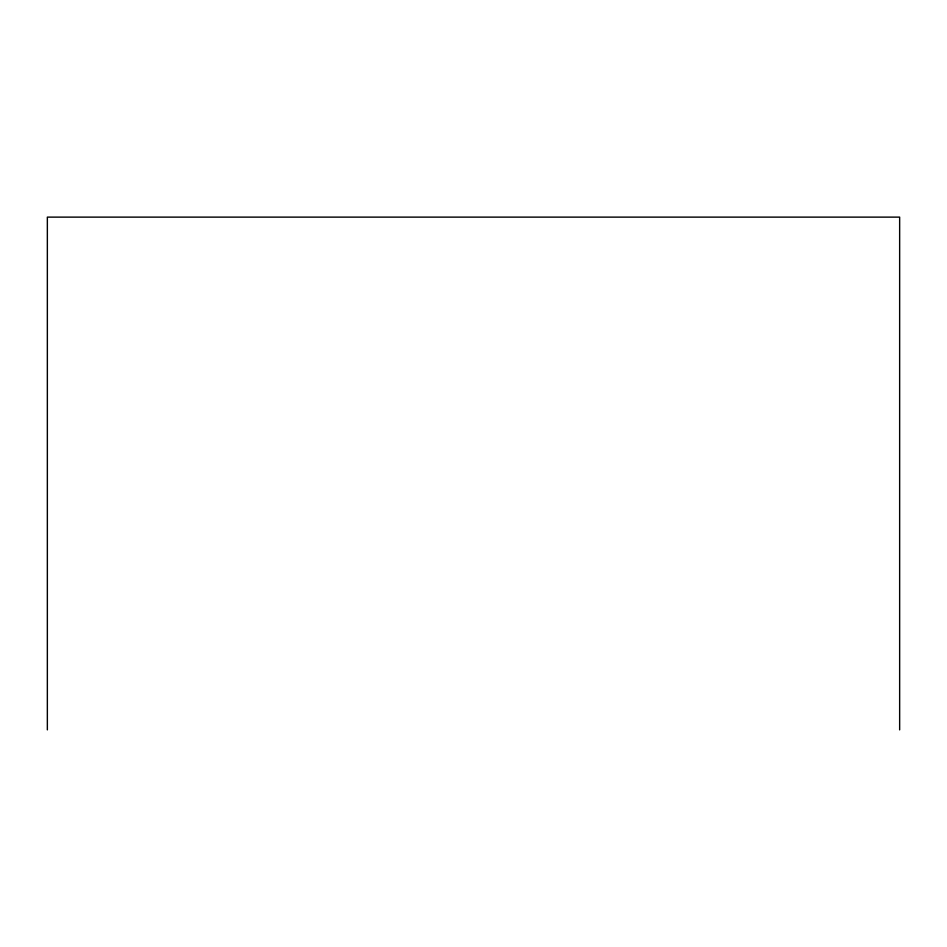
<?xml version="1.0" encoding="UTF-8"?>
<svg xmlns="http://www.w3.org/2000/svg" width="947" height="947" viewBox="0 0 947 947"><rect width="100%" height="100%" fill="white"/><g stroke="black" fill="none" stroke-linecap="round" stroke-linejoin="round"><path stroke-width="1.42" d="M899.65 729.877L899.65 217.123L47.35 217.123L47.35 729.877"/></g></svg>
